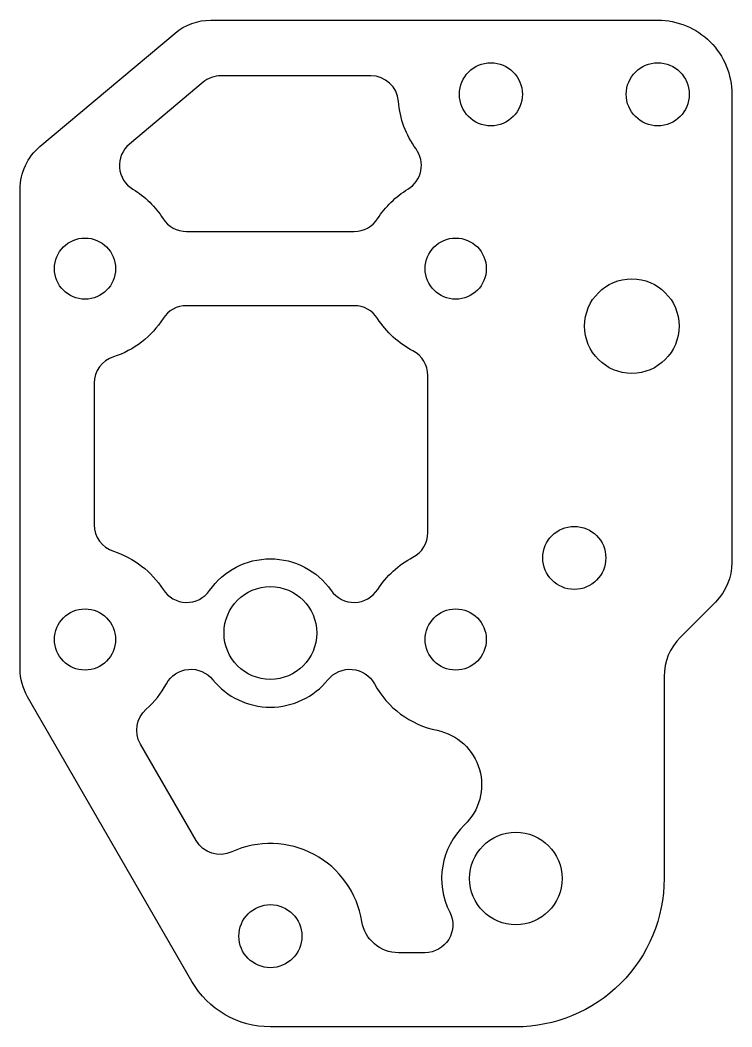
# Model space of a CAD drawing. Header units: millimetres. Extents: x -13.5 to 24.9, y -30.9 to 23.4.
import ezdxf

# ---------------------------------------------------------------- set-up
doc = ezdxf.new("R2010")
doc.units = ezdxf.units.MM
doc.layers.get('0').update_dxf_attribs({"linetype": 'CONTINUOUS'})

msp = doc.modelspace()

# ---------------------------------------------------------------- linework, layer by layer
for points in [[(24.018, -7.979), (22.119, -9.878, 0.198912), (21.24, -11.999), (21.24, -22.89, -0.414214), (13.24, -30.89), (0, -30.89, -0.267949), (-4.235, -28.445), (-13.098, -13.093, -0.131652), (-13.5, -11.593), (-13.5, 14.288, -0.221695), (-12.428, 16.586), (-5.144, 22.698, -0.176327), (-3.216, 23.4), (20.897, 23.4, -0.414214), (24.897, 19.4), (24.897, -5.857, -0.198912)], [(5.416, 20.4), (-2.67, 20.4, 0.176327), (-3.634, 20.049), (-7.607, 16.715, 0.514505), (-7.418, 14.282, -0.115373), (-5.787, 12.692, 0.255924), (-4.523, 12), (4.523, 12, 0.255924), (5.787, 12.692, -0.115533), (7.42, 14.283, 0.440342), (7.858, 16.452, -0.139257), (6.912, 19.015, 0.391837)], [(4.523, 8), (-4.523, 8, 0.255924), (-5.787, 7.308, -0.174082), (-8.462, 5.243, 0.325305), (-9.5, 3.815), (-9.5, -3.815, 0.325305), (-8.462, -5.243, -0.173795), (-5.79, -7.303, 0.533639), (-3.276, -7.355, -0.520428), (3.276, -7.355, 0.533639), (5.79, -7.303, -0.131078), (7.692, -5.564, 0.279739), (8.5, -4.234), (8.5, 4.234, 0.279739), (7.692, 5.564, -0.131362), (5.787, 7.308, 0.255924)], [(5.611, -12.396, 0.220755), (8.997, -14.898, -0.604619), (10.472, -20.003, 0.330907), (9.677, -24.708, -0.560232), (8.341, -26.89), (6.911, -26.89, -0.368305), (4.937, -25.207, 0.495812), (-2.083, -21.454, -0.386947), (-4.006, -20.841), (-7.012, -15.636, -0.35771), (-6.702, -13.758, 0.087914), (-5.611, -12.396, -0.533639), (-3.108, -12.168, 0.476744), (3.108, -12.168, -0.533639)]]:
    msp.add_lwpolyline(points, format="xyb", close=True)
for centre, radius in [((11.897, 19.4), 1.7), ((20.897, 19.4), 1.7), ((-10, 10), 1.65), ((10, 10), 1.65), ((19.5, 6.9), 2.55), ((16.397, -5.6), 1.7), ((0, -9.65), 2.5), ((-10, -10), 1.65), ((10, -10), 1.65), ((13.24, -22.89), 2.5), ((0, -26), 1.7)]:
    msp.add_circle(centre, radius)

doc.saveas('drawing.dxf')
